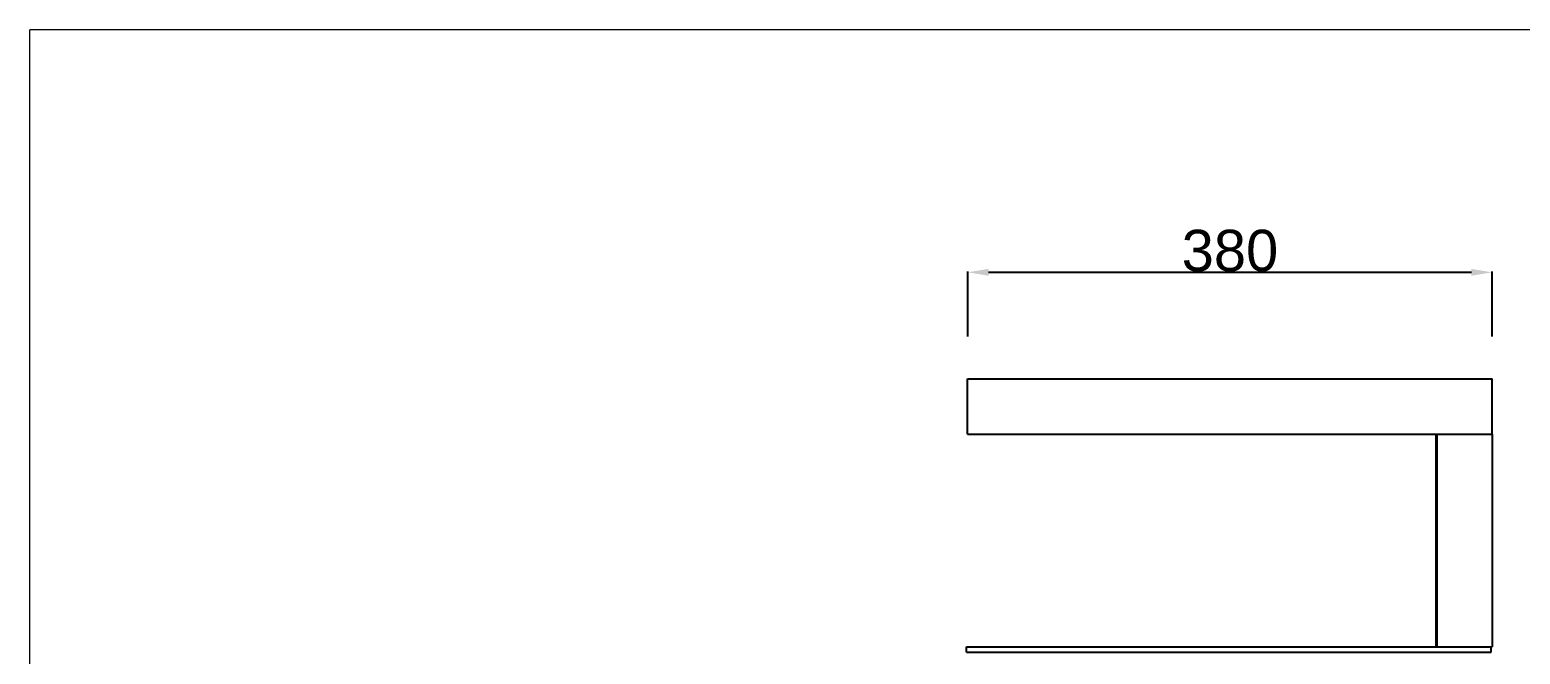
# Model space of a CAD drawing. Header units: millimetres. Extents: x 0 to 3480, y 0 to 2432.
# Drawn here: x 0 to 1079, y 1979 to 2432 of the extents above; entities that cross this region are included whole.
import ezdxf

# ---------------------------------------------------------------- set-up
doc = ezdxf.new("R2010")
doc.units = ezdxf.units.MM
doc.header["$MEASUREMENT"] = 0
doc.layers.add('Domyślny', color=7, linetype='Continuous', true_color=0x000000)
doc.layers.add('Utwórz2D linie widoczne', color=7, linetype='Continuous', true_color=0x000000)
doc.styles.add('Arial', font='arial.ttf')
doc.dimstyles.new('Domyślny', dxfattribs={"dimtxt": 30, "dimasz": 15, "dimexe": 0.5, "dimexo": 0.5, "dimgap": 0.25, "dimtad": 1, "dimtoh": 1, "dimdec": 0, "dimzin": 1, "dimdsep": 46, "dimtxsty": 'Arial', "dimcen": 0.5, "dimazin": 0, "dimtfac": 1, "dimtdec": 4, "dimtix": 1, "dimtmove": 1, "dimatfit": 3, "dimfxl": 0, "dimtolj": 1, "dimtzin": 1, "dimarcsym": 0})

# ---------------------------------------------------------------- blocks, each defined once
blk = doc.blocks.new('*D1')
at = {"layer": 'Defpoints', "color": 0}
for p in [(1058.9, 2255.9), (679.3, 2209), (1058.9, 2209)]:
    blk.add_point(p, dxfattribs=at)
at = {"layer": 'Domyślny', "color": 0, "lineweight": -2}
for p, q in [((679.3, 2209.5), (679.3, 2256.4)), ((694.3, 2255.9), (1043.9, 2255.9)), ((1058.9, 2209.5), (1058.9, 2256.4))]:
    blk.add_line(p, q, dxfattribs=at)
at = {"layer": 'Domyślny', "color": 0}
for points in [[(694.3, 2258.4), (694.3, 2253.4), (679.3, 2255.9)], [(1043.9, 2253.4), (1043.9, 2258.4), (1058.9, 2255.9)]]:
    blk.add_solid(points, dxfattribs=at)
at = {"layer": 'Domyślny', "color": 0, "insert": (869.1, 2271.5), "char_height": 30, "attachment_point": 5, "style": 'Arial'}
blk.add_mtext('\\A1;380', dxfattribs=at)

msp = doc.modelspace()

# ---------------------------------------------------------------- linework, layer by layer
at = {"layer": 'Domyślny', "color": 18, "lineweight": 15, "true_color": 0x000000}
for p, q in [((0, 0), (0, 2431.6)), ((3477.1, 2431.5), (0, 2431.5))]:
    msp.add_line(p, q, dxfattribs=at)
at = {"layer": 'Utwórz2D linie widoczne'}
for p, q in [((679, 2138.7), (679, 2178.7)), ((679, 2178.7), (679.1, 2178.7)), ((679.1, 2178.7), (679.3, 2178.7)), ((679.3, 2178.7), (679.7, 2178.7)), ((679.7, 2178.7), (680.2, 2178.7)), ((680.2, 2178.7), (680.8, 2178.7)), ((680.8, 2178.7), (681.5, 2178.7)), ((681.5, 2178.7), (682.2, 2178.7)), ((682.2, 2178.7), (1055.8, 2178.7)), ((1055.8, 2178.7), (1056.5, 2178.7)), ((1056.5, 2178.7), (1057.2, 2178.7)), ((1057.2, 2178.7), (1057.8, 2178.7)), ((1057.8, 2178.7), (1058.3, 2178.7)), ((1058.3, 2178.7), (1058.7, 2178.7)), ((1058.7, 2178.7), (1058.9, 2178.7)), ((1058.9, 2178.7), (1059, 2178.7)), ((1059, 2138.7), (1059, 2178.7)), ((679, 2138.7), (679.1, 2138.7)), ((679.1, 2138.7), (679.3, 2138.7)), ((679.3, 2138.7), (679.7, 2138.7)), ((679.7, 2138.7), (680.2, 2138.7)), ((680.2, 2138.7), (680.8, 2138.7)), ((680.8, 2138.7), (681.5, 2138.7)), ((681.5, 2138.7), (682.2, 2138.7)), ((682.2, 2138.7), (1055.8, 2138.7)), ((1018.2, 2138.7), (1018.2, 1984.7)), ((1019, 2138.7), (1019, 1984.7)), ((1055.8, 2138.7), (1056.5, 2138.7)), ((1056.5, 2138.7), (1057.2, 2138.7)), ((1057.2, 2138.7), (1057.8, 2138.7)), ((1057.8, 2138.7), (1058.3, 2138.7)), ((1058.3, 2138.7), (1058.7, 2138.7)), ((1058.7, 2138.7), (1058.9, 2138.7)), ((1058.9, 2138.7), (1059, 2138.7)), ((1058.9, 2138.7), (1058.9, 2138.7)), ((1059, 2138.7), (1059, 1984.7)), ((678.2, 1980.7), (678.2, 1984.7)), ((678.2, 1984.7), (678.3, 1984.7)), ((678.2, 1980.7), (678.3, 1980.7)), ((678.3, 1984.7), (678.6, 1984.7)), ((678.3, 1980.7), (678.6, 1980.7)), ((678.6, 1984.7), (678.9, 1984.7)), ((678.6, 1980.7), (678.9, 1980.7)), ((678.9, 1984.7), (679.4, 1984.7)), ((678.9, 1980.7), (679.4, 1980.7)), ((679.4, 1984.7), (680, 1984.7)), ((679.4, 1980.7), (680, 1980.7)), ((680, 1984.7), (680.7, 1984.7)), ((680, 1980.7), (680.7, 1980.7)), ((680.7, 1984.7), (681.5, 1984.7)), ((680.7, 1980.7), (681.5, 1980.7)), ((681.5, 1984.7), (1023, 1984.7)), ((681.5, 1980.7), (1055, 1980.7)), ((1023, 1984.7), (1055, 1984.7)), ((1055, 1984.7), (1059, 1984.7)), ((1055, 1980.7), (1055.8, 1980.7)), ((1055.8, 1980.7), (1056.5, 1980.7)), ((1056.5, 1980.7), (1057.1, 1980.7)), ((1057.1, 1980.7), (1057.6, 1980.7)), ((1057.6, 1980.7), (1057.9, 1980.7)), ((1057.9, 1980.7), (1058.2, 1980.7)), ((1058.2, 1980.7), (1058.2, 1984.7)), ((1058.2, 1980.7), (1058.2, 1980.7))]:
    msp.add_line(p, q, dxfattribs=at)

# ---------------------------------------------------------------- dimensions: what is measured, and where the dimension line sits
at = {"layer": 'Domyślny'}
dim = msp.add_aligned_dim(p1=(679.3, 2209), p2=(1058.9, 2209), distance=46.9, dimstyle='Domyślny', dxfattribs=at)
dim.commit()
dim.dimension.update_dxf_attribs({"geometry": '*D1', "text_midpoint": (869.1, 2271.5)})

doc.saveas('drawing.dxf')
